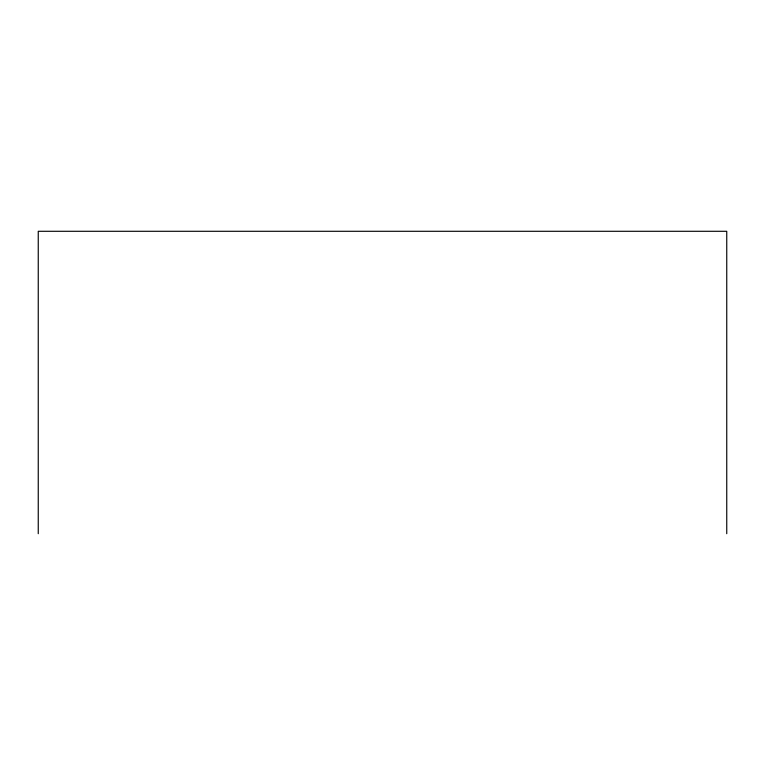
<?xml version="1.0" encoding="UTF-8"?>
<svg xmlns="http://www.w3.org/2000/svg" width="765" height="765" viewBox="0 0 765 765"><rect width="100%" height="100%" fill="white"/><g stroke="black" fill="none" stroke-linecap="round" stroke-linejoin="round"><path stroke-width="1.15" d="M726.75 533.712L726.75 231.288L38.25 231.288L38.25 533.712"/></g></svg>
